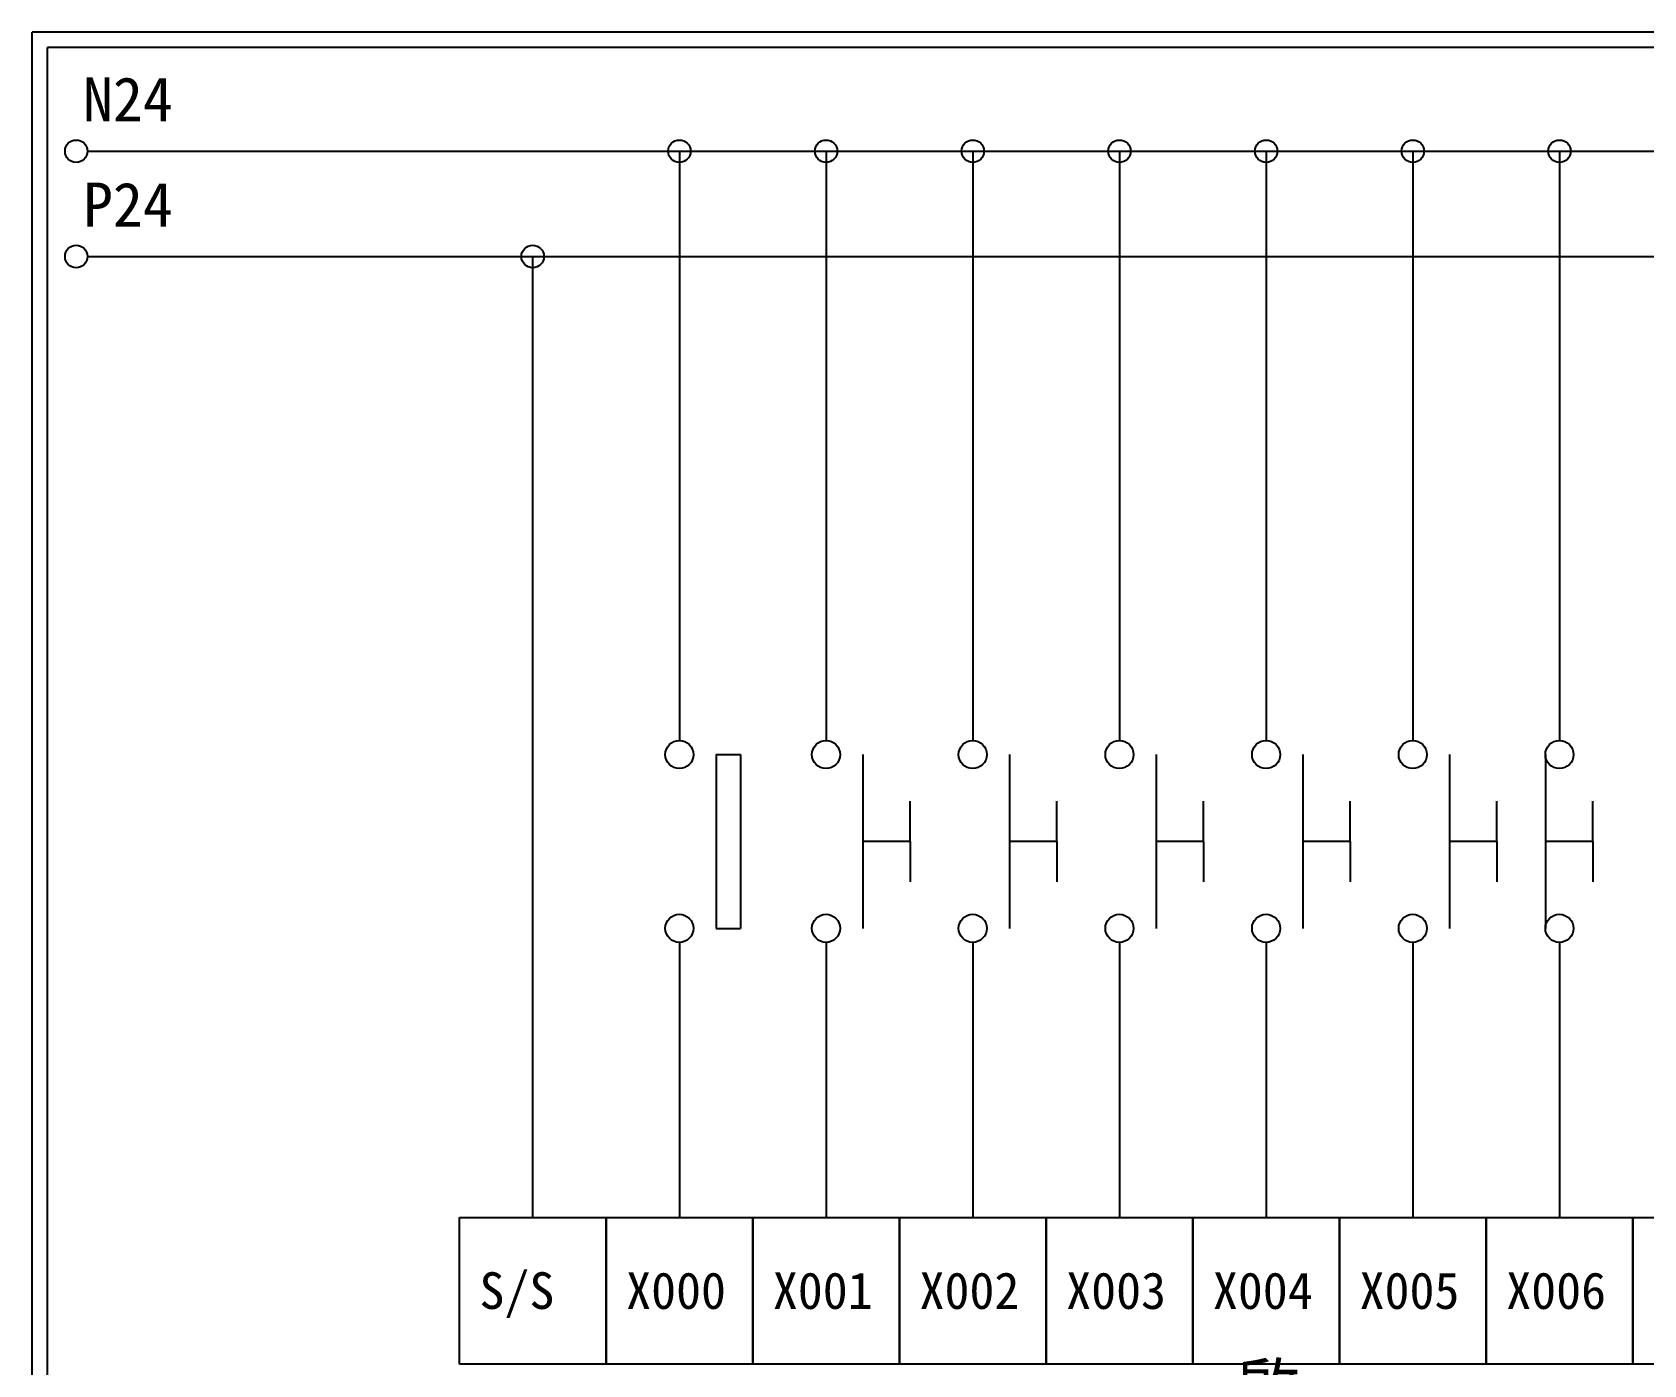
# Model space of a CAD drawing. Extents: x 275 to 562, y 265 to 469.
# Drawn here: x 274.9 to 406.7, y 359.8 to 468.9 of the extents above; entities that cross this region are included whole.
import ezdxf

# ---------------------------------------------------------------- set-up
doc = ezdxf.new("R2010")
doc.units = 0
doc.layers.get('0').update_dxf_attribs({"linetype": 'CONTINUOUS'})
doc.layers.add('圖框層', color=7, linetype='CONTINUOUS')
doc.layers.add('標尺寸層', color=3, linetype='CONTINUOUS')
doc.styles.add('CNS', font='romanc.shx', dxfattribs={"bigfont": 'chineset.shx'})
doc.styles.add('STSL', font='kaiu.ttf')

msp = doc.modelspace()

# ---------------------------------------------------------------- linework, layer by layer
at = {"color": 7}
for p, q in [((346.72, 402.67), (346.72, 405.98)), ((358.72, 402.67), (358.72, 405.98)), ((370.72, 402.67), (370.72, 405.98)), ((382.72, 402.67), (382.72, 405.98)), ((394.72, 402.67), (394.72, 405.98)), ((402.56, 402.67), (402.56, 405.98)), ((346.72, 402.67), (346.72, 399.36)), ((358.72, 402.67), (358.72, 399.36)), ((370.72, 402.67), (370.72, 399.36)), ((382.72, 402.67), (382.72, 399.36)), ((394.72, 402.67), (394.72, 399.36)), ((402.56, 402.67), (402.56, 399.36))]:
    msp.add_line(p, q, dxfattribs=at)
at = {"layer": '圖框層', "color": 7}
for p, q in [((561.9, 468.91), (274.9, 468.91)), ((274.9, 264.95), (274.9, 468.91)), ((560.65, 467.66), (276.15, 467.66)), ((276.15, 266.2), (276.15, 467.66))]:
    msp.add_line(p, q, dxfattribs=at)
at = {"layer": '標尺寸層', "color": 7}
for p, q in [((279.42, 459.17), (557.02, 459.17)), ((327.84, 459.17), (327.84, 410.94)), ((339.84, 459.17), (339.84, 410.94)), ((351.84, 459.17), (351.84, 410.94)), ((363.84, 459.17), (363.84, 410.94)), ((375.84, 459.17), (375.84, 410.94)), ((387.84, 459.17), (387.84, 410.94)), ((399.84, 459.17), (399.84, 410.94)), ((279.42, 450.55), (557.02, 450.55)), ((315.84, 371.9), (315.84, 450.55)), ((330.85, 409.79), (330.85, 395.56)), ((330.85, 409.79), (332.85, 409.79)), ((332.85, 409.79), (332.85, 395.56)), ((342.85, 409.79), (342.85, 395.56)), ((354.85, 409.79), (354.85, 395.56)), ((366.85, 409.79), (366.85, 395.56)), ((378.85, 409.79), (378.85, 395.56)), ((390.85, 409.79), (390.85, 395.56)), ((398.69, 409.79), (398.69, 395.56)), ((346.72, 402.67), (342.85, 402.67)), ((358.72, 402.67), (354.85, 402.67)), ((370.72, 402.67), (366.85, 402.67)), ((382.72, 402.67), (378.85, 402.67)), ((394.72, 402.67), (390.85, 402.67)), ((402.56, 402.67), (398.69, 402.67)), ((330.85, 395.56), (332.85, 395.56)), ((327.84, 394.41), (327.84, 371.9)), ((339.84, 394.41), (339.84, 371.9)), ((351.84, 394.41), (351.84, 371.9)), ((363.84, 394.41), (363.84, 371.9)), ((375.84, 394.41), (375.84, 371.9)), ((387.84, 394.41), (387.84, 371.9)), ((399.84, 394.41), (399.84, 371.9)), ((309.84, 371.9), (321.84, 371.9)), ((309.84, 359.9), (309.84, 371.9)), ((321.84, 371.9), (333.84, 371.9)), ((321.84, 359.9), (321.84, 371.9)), ((321.84, 371.9), (321.84, 359.9)), ((321.84, 359.9), (321.84, 371.9)), ((333.84, 371.9), (333.84, 359.9)), ((333.84, 371.9), (345.84, 371.9)), ((333.84, 359.9), (333.84, 371.9)), ((345.84, 371.9), (345.84, 359.9)), ((345.84, 371.9), (357.84, 371.9)), ((345.84, 359.9), (345.84, 371.9)), ((357.84, 371.9), (357.84, 359.9)), ((357.84, 371.9), (369.84, 371.9)), ((357.84, 359.9), (357.84, 371.9)), ((369.84, 371.9), (369.84, 359.9)), ((369.84, 371.9), (381.84, 371.9)), ((369.84, 359.9), (369.84, 371.9)), ((381.84, 371.9), (381.84, 359.9)), ((381.84, 371.9), (393.84, 371.9)), ((381.84, 359.9), (381.84, 371.9)), ((393.84, 371.9), (393.84, 359.9)), ((393.84, 371.9), (405.84, 371.9)), ((393.84, 359.9), (393.84, 371.9)), ((405.84, 371.9), (405.84, 359.9)), ((405.84, 371.9), (417.84, 371.9)), ((405.84, 359.9), (405.84, 371.9)), ((321.84, 359.9), (309.84, 359.9)), ((333.84, 359.9), (321.84, 359.9)), ((345.84, 359.9), (333.84, 359.9)), ((357.84, 359.9), (345.84, 359.9)), ((369.84, 359.9), (357.84, 359.9)), ((381.84, 359.9), (369.84, 359.9)), ((393.84, 359.9), (381.84, 359.9)), ((405.84, 359.9), (393.84, 359.9)), ((417.84, 359.9), (405.84, 359.9))]:
    msp.add_line(p, q, dxfattribs=at)
for centre, radius in [((278.5, 459.17), 0.92), ((327.84, 459.17), 0.92), ((339.84, 459.17), 0.92), ((351.84, 459.17), 0.92), ((363.84, 459.17), 0.92), ((375.84, 459.17), 0.92), ((387.84, 459.17), 0.92), ((399.84, 459.17), 0.92), ((278.5, 450.55), 0.92), ((315.84, 450.55), 0.92), ((327.84, 409.79), 1.15), ((339.84, 409.79), 1.15), ((351.84, 409.79), 1.15), ((363.84, 409.79), 1.15), ((375.84, 409.79), 1.15), ((387.84, 409.79), 1.15), ((399.84, 409.79), 1.15), ((327.84, 395.56), 1.15), ((339.84, 395.56), 1.15), ((351.84, 395.56), 1.15), ((363.84, 395.56), 1.15), ((375.84, 395.56), 1.15), ((387.84, 395.56), 1.15), ((399.84, 395.56), 1.15)]:
    msp.add_circle(centre, radius, dxfattribs=at)

# ---------------------------------------------------------------- texts
at = {"layer": '圖框層', "color": 7, "style": 'STSL'}
for s, height, p in [('N24', 3.6, (279.05, 461.63)), ('P24', 3.6, (279.05, 453.01)), ('S/S', 3, (311.49, 364.41)), ('X000', 3, (323.49, 364.41)), ('X001', 3, (335.49, 364.41)), ('X002', 3, (347.49, 364.41)), ('X003', 3, (359.49, 364.41)), ('X004', 3, (371.49, 364.41)), ('X005', 3, (383.49, 364.41)), ('X006', 3, (395.49, 364.41))]:
    msp.add_text(s, height=height, dxfattribs=at).set_placement(p)
at = {"layer": '標尺寸層', "color": 7, "insert": (373.28, 359.9), "char_height": 3.9, "width": 4.9608, "attachment_point": 1, "style": 'CNS'}
msp.add_mtext('{\\fDFKai-SB|b0|i0|c136|p65;啟動開關}', dxfattribs=at)

doc.saveas('drawing.dxf')
